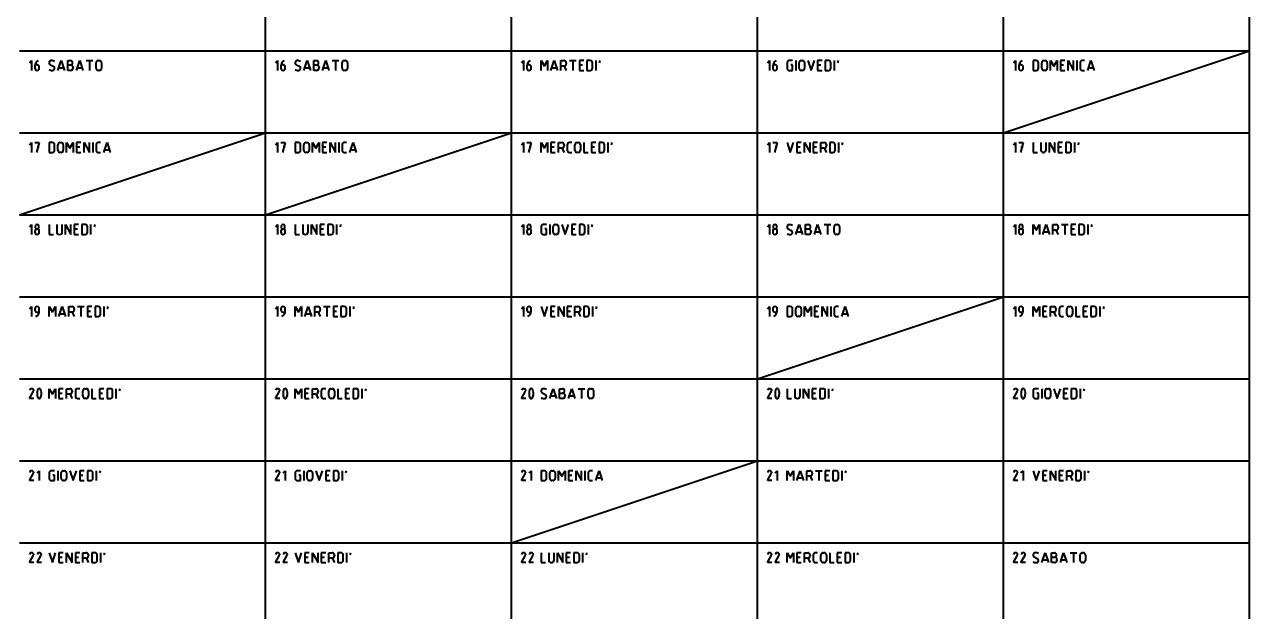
# Model space of a CAD drawing. Header units: millimetres. Extents: x 0 to 750, y -760 to 40.
# Drawn here: x 376.5 to 750, y -530.9 to -352 of the extents above; entities that cross this region are included whole.
import ezdxf

# ---------------------------------------------------------------- set-up
doc = ezdxf.new("R2010")
doc.units = ezdxf.units.MM
doc.layers.get('0').update_dxf_attribs({"lineweight": 40, "true_color": 0xffffff})

msp = doc.modelspace()

# ---------------------------------------------------------------- linework, layer by layer
for p, q in [((450, -360), (450, -335)), ((525, -360), (525, -335)), ((600, -360), (600, -335)), ((675, -360), (675, -335)), ((750, -360), (750, -335)), ((375, -360), (450, -360)), ((450, -360), (525, -360)), ((450, -385), (450, -360)), ((525, -360), (600, -360)), ((525, -385), (525, -360)), ((600, -360), (675, -360)), ((600, -385), (600, -360)), ((675, -385), (675, -360)), ((675, -385), (750, -360)), ((675, -360), (750, -360)), ((750, -385), (750, -360)), ((378, -363.67), (378.67, -363)), ((378.67, -363), (378.67, -366)), ((379.67, -364.73), (379.67, -365.33)), ((380.33, -364.33), (379.71, -364.33)), ((381, -365.33), (381, -365)), ((384.36, -364.26), (385.3, -364.74)), ((386.67, -366), (387.67, -363)), ((386.94, -365.17), (388.39, -365.17)), ((387.67, -363), (388.67, -366)), ((389.67, -366), (389.67, -363)), ((389.67, -363), (390.5, -363)), ((389.67, -364.33), (390.53, -364.33)), ((390.53, -366), (389.67, -366)), ((391.33, -365.13), (391.33, -365.2)), ((392.33, -366), (393.33, -363)), ((392.61, -365.17), (394.06, -365.17)), ((393.33, -363), (394.33, -366)), ((395.33, -363), (397.33, -363)), ((396.33, -363), (396.33, -366)), ((398.33, -365.33), (398.33, -363.67)), ((399, -363), (399.33, -363)), ((399.33, -366), (399, -366)), ((400, -363.67), (400, -365.33)), ((453, -363.67), (453.67, -363)), ((453.67, -363), (453.67, -366)), ((454.67, -364.73), (454.67, -365.33)), ((455.33, -364.33), (454.71, -364.33)), ((456, -365.33), (456, -365)), ((459.36, -364.26), (460.3, -364.74)), ((461.67, -366), (462.67, -363)), ((461.94, -365.17), (463.39, -365.17)), ((462.67, -363), (463.67, -366)), ((464.67, -366), (464.67, -363)), ((464.67, -363), (465.5, -363)), ((464.67, -364.33), (465.53, -364.33)), ((465.53, -366), (464.67, -366)), ((466.33, -365.13), (466.33, -365.2)), ((467.33, -366), (468.33, -363)), ((467.61, -365.17), (469.06, -365.17)), ((468.33, -363), (469.33, -366)), ((470.33, -363), (472.33, -363)), ((471.33, -363), (471.33, -366)), ((473.33, -365.33), (473.33, -363.67)), ((474, -363), (474.33, -363)), ((474.33, -366), (474, -366)), ((475, -363.67), (475, -365.33)), ((528, -363.67), (528.67, -363)), ((528.67, -363), (528.67, -366)), ((529.67, -364.73), (529.67, -365.33)), ((530.33, -364.33), (529.71, -364.33)), ((531, -365.33), (531, -365)), ((534, -366), (534, -363)), ((534, -363), (535, -364.67)), ((535, -364.67), (536, -363)), ((536, -363), (536, -366)), ((537, -366), (538, -363)), ((537.28, -365.17), (538.72, -365.17)), ((538, -363), (539, -366)), ((540, -366), (540, -363)), ((540, -363), (541, -363)), ((541, -364.67), (540, -364.67)), ((541, -364.67), (541.67, -366)), ((541.67, -363.67), (541.67, -364)), ((542.67, -363), (544.67, -363)), ((543.67, -363), (543.67, -366)), ((547, -363), (545.67, -363)), ((545.67, -363), (545.67, -366)), ((545.67, -364.33), (546.67, -364.33)), ((545.67, -366), (547, -366)), ((549, -363), (548, -363)), ((548, -363), (548, -366)), ((548, -366), (549, -366)), ((549.67, -365.33), (549.67, -363.67)), ((550.67, -363), (550.67, -366)), ((551.83, -363.67), (552, -363)), ((603, -363.67), (603.67, -363)), ((603.67, -363), (603.67, -366)), ((604.67, -364.73), (604.67, -365.33)), ((605.33, -364.33), (604.71, -364.33)), ((606, -365.33), (606, -365)), ((609, -363.67), (609, -365.33)), ((610.67, -363), (609.67, -363)), ((609.67, -366), (610.67, -366)), ((610.67, -364.33), (610.17, -364.33)), ((610.67, -366), (610.67, -364.33)), ((611.67, -363), (611.67, -366)), ((612.67, -365.33), (612.67, -363.67)), ((613.33, -363), (613.67, -363)), ((613.67, -366), (613.33, -366)), ((614.33, -363.67), (614.33, -365.33)), ((615.33, -363), (616.33, -366)), ((616.33, -366), (617.33, -363)), ((619.67, -363), (618.33, -363)), ((618.33, -363), (618.33, -366)), ((618.33, -364.33), (619.33, -364.33)), ((618.33, -366), (619.67, -366)), ((621.67, -363), (620.67, -363)), ((620.67, -363), (620.67, -366)), ((620.67, -366), (621.67, -366)), ((622.33, -365.33), (622.33, -363.67)), ((623.33, -363), (623.33, -366)), ((624.5, -363.67), (624.67, -363)), ((678, -363.67), (678.67, -363)), ((678.67, -363), (678.67, -366)), ((679.67, -364.73), (679.67, -365.33)), ((680.33, -364.33), (679.71, -364.33)), ((681, -365.33), (681, -365)), ((685, -363), (684, -363)), ((684, -363), (684, -366)), ((684, -366), (685, -366)), ((685.67, -365.33), (685.67, -363.67)), ((686.67, -365.33), (686.67, -363.67)), ((687.33, -363), (687.67, -363)), ((687.67, -366), (687.33, -366)), ((688.33, -363.67), (688.33, -365.33)), ((689.33, -366), (689.33, -363)), ((689.33, -363), (690.33, -364.67)), ((690.33, -364.67), (691.33, -363)), ((691.33, -363), (691.33, -366)), ((693.67, -363), (692.33, -363)), ((692.33, -363), (692.33, -366)), ((692.33, -364.33), (693.33, -364.33)), ((692.33, -366), (693.67, -366)), ((694.67, -366), (694.67, -363)), ((694.67, -363), (696.33, -366)), ((696.33, -366), (696.33, -363)), ((697.33, -363), (697.33, -366)), ((698.33, -363.67), (698.33, -365.33)), ((699.67, -363), (699, -363)), ((699, -366), (699.67, -366)), ((700.67, -366), (701.67, -363)), ((700.94, -365.17), (702.39, -365.17)), ((701.67, -363), (702.67, -366)), ((375, -385), (450, -385)), ((375, -410), (450, -385)), ((378, -388.67), (378.67, -388)), ((378.67, -388), (378.67, -391)), ((379.67, -388), (381, -388)), ((381, -388), (380.17, -391)), ((385, -388), (384, -388)), ((384, -388), (384, -391)), ((387.33, -388), (387.67, -388)), ((389.33, -391), (389.33, -388)), ((389.33, -388), (390.33, -389.67)), ((390.33, -389.67), (391.33, -388)), ((391.33, -388), (391.33, -391)), ((393.67, -388), (392.33, -388)), ((392.33, -388), (392.33, -391)), ((394.67, -391), (394.67, -388)), ((394.67, -388), (396.33, -391)), ((396.33, -391), (396.33, -388)), ((397.33, -388), (397.33, -391)), ((399.67, -388), (399, -388)), ((400.67, -391), (401.67, -388)), ((401.67, -388), (402.67, -391)), ((450, -385), (525, -385)), ((450, -410), (450, -385)), ((450, -410), (525, -385)), ((453, -388.67), (453.67, -388)), ((453.67, -388), (453.67, -391)), ((454.67, -388), (456, -388)), ((456, -388), (455.17, -391)), ((460, -388), (459, -388)), ((459, -388), (459, -391)), ((462.33, -388), (462.67, -388)), ((464.33, -391), (464.33, -388)), ((464.33, -388), (465.33, -389.67)), ((465.33, -389.67), (466.33, -388)), ((466.33, -388), (466.33, -391)), ((468.67, -388), (467.33, -388)), ((467.33, -388), (467.33, -391)), ((469.67, -391), (469.67, -388)), ((469.67, -388), (471.33, -391)), ((471.33, -391), (471.33, -388)), ((472.33, -388), (472.33, -391)), ((474.67, -388), (474, -388)), ((475.67, -391), (476.67, -388)), ((476.67, -388), (477.67, -391)), ((525, -385), (600, -385)), ((525, -410), (525, -385)), ((528, -388.67), (528.67, -388)), ((528.67, -388), (528.67, -391)), ((529.67, -388), (531, -388)), ((531, -388), (530.17, -391)), ((534, -391), (534, -388)), ((534, -388), (535, -389.67)), ((535, -389.67), (536, -388)), ((536, -388), (536, -391)), ((538.33, -388), (537, -388)), ((537, -388), (537, -391)), ((539.33, -391), (539.33, -388)), ((539.33, -388), (540.33, -388)), ((543.33, -388), (542.67, -388)), ((545, -388), (545.33, -388)), ((547, -388), (547, -391)), ((550.67, -388), (549.33, -388)), ((549.33, -388), (549.33, -391)), ((552.67, -388), (551.67, -388)), ((551.67, -388), (551.67, -391)), ((554.33, -388), (554.33, -391)), ((555.5, -388.67), (555.67, -388)), ((600, -385), (675, -385)), ((600, -410), (600, -385)), ((603, -388.67), (603.67, -388)), ((603.67, -388), (603.67, -391)), ((604.67, -388), (606, -388)), ((606, -388), (605.17, -391)), ((609, -388), (610, -391)), ((610, -391), (611, -388)), ((613.33, -388), (612, -388)), ((612, -388), (612, -391)), ((614.33, -391), (614.33, -388)), ((614.33, -388), (616, -391)), ((616, -391), (616, -388)), ((618.33, -388), (617, -388)), ((617, -388), (617, -391)), ((619.33, -391), (619.33, -388)), ((619.33, -388), (620.33, -388)), ((623, -388), (622, -388)), ((622, -388), (622, -391)), ((624.67, -388), (624.67, -391)), ((625.83, -388.67), (626, -388)), ((675, -410), (675, -385)), ((675, -385), (750, -385)), ((678, -388.67), (678.67, -388)), ((678.67, -388), (678.67, -391)), ((679.67, -388), (681, -388)), ((681, -388), (680.17, -391)), ((684, -388), (684, -391)), ((686.33, -388), (686.33, -390.17)), ((688, -390.17), (688, -388)), ((689, -391), (689, -388)), ((689, -388), (690.67, -391)), ((690.67, -391), (690.67, -388)), ((693, -388), (691.67, -388)), ((691.67, -388), (691.67, -391)), ((695, -388), (694, -388)), ((694, -388), (694, -391)), ((696.67, -388), (696.67, -391)), ((697.83, -388.67), (698, -388)), ((750, -410), (750, -385)), ((380.33, -389.33), (381, -389.33)), ((384, -391), (385, -391)), ((385.67, -390.33), (385.67, -388.67)), ((386.67, -390.33), (386.67, -388.67)), ((387.67, -391), (387.33, -391)), ((388.33, -388.67), (388.33, -390.33)), ((392.33, -389.33), (393.33, -389.33)), ((392.33, -391), (393.67, -391)), ((398.33, -388.67), (398.33, -390.33)), ((399, -391), (399.67, -391)), ((400.94, -390.17), (402.39, -390.17)), ((455.33, -389.33), (456, -389.33)), ((459, -391), (460, -391)), ((460.67, -390.33), (460.67, -388.67)), ((461.67, -390.33), (461.67, -388.67)), ((462.67, -391), (462.33, -391)), ((463.33, -388.67), (463.33, -390.33)), ((467.33, -389.33), (468.33, -389.33)), ((467.33, -391), (468.67, -391)), ((473.33, -388.67), (473.33, -390.33)), ((474, -391), (474.67, -391)), ((475.94, -390.17), (477.39, -390.17)), ((530.33, -389.33), (531, -389.33)), ((537, -389.33), (538, -389.33)), ((537, -391), (538.33, -391)), ((540.33, -389.67), (539.33, -389.67)), ((540.33, -389.67), (541, -391)), ((541, -388.67), (541, -389)), ((542, -388.67), (542, -390.33)), ((542.67, -391), (543.33, -391)), ((544.33, -390.33), (544.33, -388.67)), ((545.33, -391), (545, -391)), ((546, -388.67), (546, -390.33)), ((547, -391), (548.33, -391)), ((549.33, -389.33), (550.33, -389.33)), ((549.33, -391), (550.67, -391)), ((551.67, -391), (552.67, -391)), ((553.33, -390.33), (553.33, -388.67)), ((605.33, -389.33), (606, -389.33)), ((612, -389.33), (613, -389.33)), ((612, -391), (613.33, -391)), ((617, -389.33), (618, -389.33)), ((617, -391), (618.33, -391)), ((620.33, -389.67), (619.33, -389.67)), ((620.33, -389.67), (621, -391)), ((621, -388.67), (621, -389)), ((622, -391), (623, -391)), ((623.67, -390.33), (623.67, -388.67)), ((680.33, -389.33), (681, -389.33)), ((684, -391), (685.33, -391)), ((691.67, -389.33), (692.67, -389.33)), ((691.67, -391), (693, -391)), ((694, -391), (695, -391)), ((695.67, -390.33), (695.67, -388.67)), ((375, -410), (450, -410)), ((450, -410), (525, -410)), ((450, -435), (450, -410)), ((525, -410), (600, -410)), ((525, -435), (525, -410)), ((600, -435), (600, -410)), ((600, -410), (675, -410)), ((675, -435), (675, -410)), ((675, -410), (750, -410)), ((750, -435), (750, -410)), ((378, -413.67), (378.67, -413)), ((378.67, -413), (378.67, -416)), ((379.75, -413.58), (379.75, -413.75)), ((380.92, -413.75), (380.92, -413.58)), ((384, -413), (384, -416)), ((386.33, -413), (386.33, -415.17)), ((388, -415.17), (388, -413)), ((389, -416), (389, -413)), ((389, -413), (390.67, -416)), ((390.67, -416), (390.67, -413)), ((393, -413), (391.67, -413)), ((391.67, -413), (391.67, -416)), ((391.67, -414.33), (392.67, -414.33)), ((395, -413), (394, -413)), ((394, -413), (394, -416)), ((395.67, -415.33), (395.67, -413.67)), ((396.67, -413), (396.67, -416)), ((397.83, -413.67), (398, -413)), ((453, -413.67), (453.67, -413)), ((453.67, -413), (453.67, -416)), ((454.75, -413.58), (454.75, -413.75)), ((455.92, -413.75), (455.92, -413.58)), ((459, -413), (459, -416)), ((461.33, -413), (461.33, -415.17)), ((463, -415.17), (463, -413)), ((464, -416), (464, -413)), ((464, -413), (465.67, -416)), ((465.67, -416), (465.67, -413)), ((468, -413), (466.67, -413)), ((466.67, -413), (466.67, -416)), ((466.67, -414.33), (467.67, -414.33)), ((470, -413), (469, -413)), ((469, -413), (469, -416)), ((470.67, -415.33), (470.67, -413.67)), ((471.67, -413), (471.67, -416)), ((472.83, -413.67), (473, -413)), ((528, -413.67), (528.67, -413)), ((528.67, -413), (528.67, -416)), ((529.75, -413.58), (529.75, -413.75)), ((530.92, -413.75), (530.92, -413.58)), ((534, -413.67), (534, -415.33)), ((535.67, -413), (534.67, -413)), ((535.67, -414.33), (535.17, -414.33)), ((535.67, -416), (535.67, -414.33)), ((536.67, -413), (536.67, -416)), ((537.67, -415.33), (537.67, -413.67)), ((538.33, -413), (538.67, -413)), ((539.33, -413.67), (539.33, -415.33)), ((540.33, -413), (541.33, -416)), ((541.33, -416), (542.33, -413)), ((544.67, -413), (543.33, -413)), ((543.33, -413), (543.33, -416)), ((543.33, -414.33), (544.33, -414.33)), ((546.67, -413), (545.67, -413)), ((545.67, -413), (545.67, -416)), ((547.33, -415.33), (547.33, -413.67)), ((548.33, -413), (548.33, -416)), ((549.5, -413.67), (549.67, -413)), ((603, -413.67), (603.67, -413)), ((603.67, -413), (603.67, -416)), ((604.75, -413.58), (604.75, -413.75)), ((605.92, -413.75), (605.92, -413.58)), ((609.36, -414.26), (610.3, -414.74)), ((611.67, -416), (612.67, -413)), ((612.67, -413), (613.67, -416)), ((614.67, -416), (614.67, -413)), ((614.67, -413), (615.5, -413)), ((614.67, -414.33), (615.53, -414.33)), ((617.33, -416), (618.33, -413)), ((618.33, -413), (619.33, -416)), ((620.33, -413), (622.33, -413)), ((621.33, -413), (621.33, -416)), ((623.33, -415.33), (623.33, -413.67)), ((624, -413), (624.33, -413)), ((625, -413.67), (625, -415.33)), ((678, -413.67), (678.67, -413)), ((678.67, -413), (678.67, -416)), ((679.75, -413.58), (679.75, -413.75)), ((680.92, -413.75), (680.92, -413.58)), ((684, -416), (684, -413)), ((684, -413), (685, -414.67)), ((685, -414.67), (686, -413)), ((686, -413), (686, -416)), ((687, -416), (688, -413)), ((688, -413), (689, -416)), ((690, -416), (690, -413)), ((690, -413), (691, -413)), ((691.67, -413.67), (691.67, -414)), ((692.67, -413), (694.67, -413)), ((693.67, -413), (693.67, -416)), ((697, -413), (695.67, -413)), ((695.67, -413), (695.67, -416)), ((695.67, -414.33), (696.67, -414.33)), ((699, -413), (698, -413)), ((698, -413), (698, -416)), ((699.67, -415.33), (699.67, -413.67)), ((700.67, -413), (700.67, -416)), ((701.83, -413.67), (702, -413)), ((379.67, -415), (379.67, -415.33)), ((381, -415.33), (381, -415)), ((384, -416), (385.33, -416)), ((391.67, -416), (393, -416)), ((394, -416), (395, -416)), ((454.67, -415), (454.67, -415.33)), ((456, -415.33), (456, -415)), ((459, -416), (460.33, -416)), ((466.67, -416), (468, -416)), ((469, -416), (470, -416)), ((529.67, -415), (529.67, -415.33)), ((531, -415.33), (531, -415)), ((534.67, -416), (535.67, -416)), ((538.67, -416), (538.33, -416)), ((543.33, -416), (544.67, -416)), ((545.67, -416), (546.67, -416)), ((604.67, -415), (604.67, -415.33)), ((606, -415.33), (606, -415)), ((611.94, -415.17), (613.39, -415.17)), ((615.53, -416), (614.67, -416)), ((616.33, -415.13), (616.33, -415.2)), ((617.61, -415.17), (619.06, -415.17)), ((624.33, -416), (624, -416)), ((679.67, -415), (679.67, -415.33)), ((681, -415.33), (681, -415)), ((687.28, -415.17), (688.72, -415.17)), ((691, -414.67), (690, -414.67)), ((691, -414.67), (691.67, -416)), ((695.67, -416), (697, -416)), ((698, -416), (699, -416)), ((375, -435), (450, -435)), ((450, -435), (525, -435)), ((450, -460), (450, -435)), ((525, -435), (600, -435)), ((525, -460), (525, -435)), ((600, -460), (600, -435)), ((600, -460), (675, -435)), ((600, -435), (675, -435)), ((675, -460), (675, -435)), ((675, -435), (750, -435)), ((750, -460), (750, -435)), ((378, -438.67), (378.67, -438)), ((378.67, -438), (378.67, -441)), ((379.67, -438.67), (379.67, -439)), ((380.33, -439.67), (380.96, -439.67)), ((381, -439.27), (381, -438.67)), ((384, -441), (384, -438)), ((384, -438), (385, -439.67)), ((385, -439.67), (386, -438)), ((386, -438), (386, -441)), ((387, -441), (388, -438)), ((387.28, -440.17), (388.72, -440.17)), ((388, -438), (389, -441)), ((390, -441), (390, -438)), ((390, -438), (391, -438)), ((391, -439.67), (390, -439.67)), ((391, -439.67), (391.67, -441)), ((391.67, -438.67), (391.67, -439)), ((392.67, -438), (394.67, -438)), ((393.67, -438), (393.67, -441)), ((397, -438), (395.67, -438)), ((395.67, -438), (395.67, -441)), ((395.67, -439.33), (396.67, -439.33)), ((399, -438), (398, -438)), ((398, -438), (398, -441)), ((399.67, -440.33), (399.67, -438.67)), ((400.67, -438), (400.67, -441)), ((401.83, -438.67), (402, -438)), ((453, -438.67), (453.67, -438)), ((453.67, -438), (453.67, -441)), ((454.67, -438.67), (454.67, -439)), ((455.33, -439.67), (455.96, -439.67)), ((456, -439.27), (456, -438.67)), ((459, -441), (459, -438)), ((459, -438), (460, -439.67)), ((460, -439.67), (461, -438)), ((461, -438), (461, -441)), ((462, -441), (463, -438)), ((462.28, -440.17), (463.72, -440.17)), ((463, -438), (464, -441)), ((465, -441), (465, -438)), ((465, -438), (466, -438)), ((466, -439.67), (465, -439.67)), ((466, -439.67), (466.67, -441)), ((466.67, -438.67), (466.67, -439)), ((467.67, -438), (469.67, -438)), ((468.67, -438), (468.67, -441)), ((472, -438), (470.67, -438)), ((470.67, -438), (470.67, -441)), ((470.67, -439.33), (471.67, -439.33)), ((474, -438), (473, -438)), ((473, -438), (473, -441)), ((474.67, -440.33), (474.67, -438.67)), ((475.67, -438), (475.67, -441)), ((476.83, -438.67), (477, -438)), ((528, -438.67), (528.67, -438)), ((528.67, -438), (528.67, -441)), ((529.67, -438.67), (529.67, -439)), ((530.33, -439.67), (530.96, -439.67)), ((531, -439.27), (531, -438.67)), ((534, -438), (535, -441)), ((535, -441), (536, -438)), ((538.33, -438), (537, -438)), ((537, -438), (537, -441)), ((537, -439.33), (538, -439.33)), ((539.33, -441), (539.33, -438)), ((539.33, -438), (541, -441)), ((541, -441), (541, -438)), ((543.33, -438), (542, -438)), ((542, -438), (542, -441)), ((542, -439.33), (543, -439.33)), ((544.33, -441), (544.33, -438)), ((544.33, -438), (545.33, -438)), ((545.33, -439.67), (544.33, -439.67)), ((545.33, -439.67), (546, -441)), ((546, -438.67), (546, -439)), ((548, -438), (547, -438)), ((547, -438), (547, -441)), ((548.67, -440.33), (548.67, -438.67)), ((549.67, -438), (549.67, -441)), ((550.83, -438.67), (551, -438)), ((603, -438.67), (603.67, -438)), ((603.67, -438), (603.67, -441)), ((604.67, -438.67), (604.67, -439)), ((605.33, -439.67), (605.96, -439.67)), ((606, -439.27), (606, -438.67)), ((610, -438), (609, -438)), ((609, -438), (609, -441)), ((610.67, -440.33), (610.67, -438.67)), ((611.67, -440.33), (611.67, -438.67)), ((612.33, -438), (612.67, -438)), ((613.33, -438.67), (613.33, -440.33)), ((614.33, -441), (614.33, -438)), ((614.33, -438), (615.33, -439.67)), ((615.33, -439.67), (616.33, -438)), ((616.33, -438), (616.33, -441)), ((618.67, -438), (617.33, -438)), ((617.33, -438), (617.33, -441)), ((617.33, -439.33), (618.33, -439.33)), ((619.67, -441), (619.67, -438)), ((619.67, -438), (621.33, -441)), ((621.33, -441), (621.33, -438)), ((622.33, -438), (622.33, -441)), ((623.33, -438.67), (623.33, -440.33)), ((624.67, -438), (624, -438)), ((625.67, -441), (626.67, -438)), ((625.94, -440.17), (627.39, -440.17)), ((626.67, -438), (627.67, -441)), ((678, -438.67), (678.67, -438)), ((678.67, -438), (678.67, -441)), ((679.67, -438.67), (679.67, -439)), ((680.33, -439.67), (680.96, -439.67)), ((681, -439.27), (681, -438.67)), ((684, -441), (684, -438)), ((684, -438), (685, -439.67)), ((685, -439.67), (686, -438)), ((686, -438), (686, -441)), ((688.33, -438), (687, -438)), ((687, -438), (687, -441)), ((687, -439.33), (688, -439.33)), ((689.33, -441), (689.33, -438)), ((689.33, -438), (690.33, -438)), ((690.33, -439.67), (689.33, -439.67)), ((690.33, -439.67), (691, -441)), ((691, -438.67), (691, -439)), ((692, -438.67), (692, -440.33)), ((693.33, -438), (692.67, -438)), ((694.33, -440.33), (694.33, -438.67)), ((695, -438), (695.33, -438)), ((696, -438.67), (696, -440.33)), ((697, -438), (697, -441)), ((700.67, -438), (699.33, -438)), ((699.33, -438), (699.33, -441)), ((699.33, -439.33), (700.33, -439.33)), ((702.67, -438), (701.67, -438)), ((701.67, -438), (701.67, -441)), ((703.33, -440.33), (703.33, -438.67)), ((704.33, -438), (704.33, -441)), ((705.5, -438.67), (705.67, -438)), ((395.67, -441), (397, -441)), ((398, -441), (399, -441)), ((470.67, -441), (472, -441)), ((473, -441), (474, -441)), ((537, -441), (538.33, -441)), ((542, -441), (543.33, -441)), ((547, -441), (548, -441)), ((609, -441), (610, -441)), ((612.67, -441), (612.33, -441)), ((617.33, -441), (618.67, -441)), ((624, -441), (624.67, -441)), ((687, -441), (688.33, -441)), ((692.67, -441), (693.33, -441)), ((695.33, -441), (695, -441)), ((697, -441), (698.33, -441)), ((699.33, -441), (700.67, -441)), ((701.67, -441), (702.67, -441)), ((375, -460), (450, -460)), ((384, -466), (384, -463)), ((384, -463), (385, -464.67)), ((385, -464.67), (386, -463)), ((386, -463), (386, -466)), ((388.33, -463), (387, -463)), ((387, -463), (387, -466)), ((389.33, -466), (389.33, -463)), ((389.33, -463), (390.33, -463)), ((393.33, -463), (392.67, -463)), ((395, -463), (395.33, -463)), ((397, -463), (397, -466)), ((400.67, -463), (399.33, -463)), ((399.33, -463), (399.33, -466)), ((402.67, -463), (401.67, -463)), ((401.67, -463), (401.67, -466)), ((404.33, -463), (404.33, -466)), ((405.5, -463.67), (405.67, -463)), ((450, -460), (525, -460)), ((450, -485), (450, -460)), ((459, -466), (459, -463)), ((459, -463), (460, -464.67)), ((460, -464.67), (461, -463)), ((461, -463), (461, -466)), ((463.33, -463), (462, -463)), ((462, -463), (462, -466)), ((464.33, -466), (464.33, -463)), ((464.33, -463), (465.33, -463)), ((468.33, -463), (467.67, -463)), ((470, -463), (470.33, -463)), ((472, -463), (472, -466)), ((475.67, -463), (474.33, -463)), ((474.33, -463), (474.33, -466)), ((477.67, -463), (476.67, -463)), ((476.67, -463), (476.67, -466)), ((479.33, -463), (479.33, -466)), ((480.5, -463.67), (480.67, -463)), ((525, -485), (525, -460)), ((525, -460), (600, -460)), ((536.67, -466), (537.67, -463)), ((537.67, -463), (538.67, -466)), ((539.67, -466), (539.67, -463)), ((539.67, -463), (540.5, -463)), ((542.33, -466), (543.33, -463)), ((543.33, -463), (544.33, -466)), ((545.33, -463), (547.33, -463)), ((546.33, -463), (546.33, -466)), ((549, -463), (549.33, -463)), ((600, -485), (600, -460)), ((600, -460), (675, -460)), ((609, -463), (609, -466)), ((611.33, -463), (611.33, -465.17)), ((613, -465.17), (613, -463)), ((614, -466), (614, -463)), ((614, -463), (615.67, -466)), ((615.67, -466), (615.67, -463)), ((618, -463), (616.67, -463)), ((616.67, -463), (616.67, -466)), ((620, -463), (619, -463)), ((619, -463), (619, -466)), ((621.67, -463), (621.67, -466)), ((622.83, -463.67), (623, -463)), ((675, -485), (675, -460)), ((675, -460), (750, -460)), ((685.67, -463), (684.67, -463)), ((686.67, -463), (686.67, -466)), ((688.33, -463), (688.67, -463)), ((690.33, -463), (691.33, -466)), ((691.33, -466), (692.33, -463)), ((694.67, -463), (693.33, -463)), ((693.33, -463), (693.33, -466)), ((696.67, -463), (695.67, -463)), ((695.67, -463), (695.67, -466)), ((698.33, -463), (698.33, -466)), ((699.5, -463.67), (699.67, -463)), ((750, -485), (750, -460)), ((378, -466), (379.29, -463.78)), ((379.33, -466), (378, -466)), ((387, -464.33), (388, -464.33)), ((387, -466), (388.33, -466)), ((390.33, -464.67), (389.33, -464.67)), ((390.33, -464.67), (391, -466)), ((391, -463.67), (391, -464)), ((392, -463.67), (392, -465.33)), ((392.67, -466), (393.33, -466)), ((394.33, -465.33), (394.33, -463.67)), ((395.33, -466), (395, -466)), ((396, -463.67), (396, -465.33)), ((397, -466), (398.33, -466)), ((399.33, -464.33), (400.33, -464.33)), ((399.33, -466), (400.67, -466)), ((401.67, -466), (402.67, -466)), ((403.33, -465.33), (403.33, -463.67)), ((453, -466), (454.29, -463.78)), ((454.33, -466), (453, -466)), ((462, -464.33), (463, -464.33)), ((462, -466), (463.33, -466)), ((465.33, -464.67), (464.33, -464.67)), ((465.33, -464.67), (466, -466)), ((466, -463.67), (466, -464)), ((467, -463.67), (467, -465.33)), ((467.67, -466), (468.33, -466)), ((469.33, -465.33), (469.33, -463.67)), ((470.33, -466), (470, -466)), ((471, -463.67), (471, -465.33)), ((472, -466), (473.33, -466)), ((474.33, -464.33), (475.33, -464.33)), ((474.33, -466), (475.67, -466)), ((476.67, -466), (477.67, -466)), ((478.33, -465.33), (478.33, -463.67)), ((528, -466), (529.29, -463.78)), ((529.33, -466), (528, -466)), ((534.36, -464.26), (535.3, -464.74)), ((536.94, -465.17), (538.39, -465.17)), ((539.67, -464.33), (540.53, -464.33)), ((540.53, -466), (539.67, -466)), ((541.33, -465.13), (541.33, -465.2)), ((542.61, -465.17), (544.06, -465.17)), ((548.33, -465.33), (548.33, -463.67)), ((549.33, -466), (549, -466)), ((550, -463.67), (550, -465.33)), ((603, -466), (604.29, -463.78)), ((604.33, -466), (603, -466)), ((609, -466), (610.33, -466)), ((616.67, -464.33), (617.67, -464.33)), ((616.67, -466), (618, -466)), ((619, -466), (620, -466)), ((620.67, -465.33), (620.67, -463.67)), ((678, -466), (679.29, -463.78)), ((679.33, -466), (678, -466)), ((684, -463.67), (684, -465.33)), ((684.67, -466), (685.67, -466)), ((685.67, -464.33), (685.17, -464.33)), ((685.67, -466), (685.67, -464.33)), ((687.67, -465.33), (687.67, -463.67)), ((688.67, -466), (688.33, -466)), ((689.33, -463.67), (689.33, -465.33)), ((693.33, -464.33), (694.33, -464.33)), ((693.33, -466), (694.67, -466)), ((695.67, -466), (696.67, -466)), ((697.33, -465.33), (697.33, -463.67)), ((375, -485), (450, -485)), ((450, -485), (525, -485)), ((450, -510), (450, -485)), ((525, -510), (525, -485)), ((525, -510), (600, -485)), ((525, -485), (600, -485)), ((600, -510), (600, -485)), ((600, -485), (675, -485)), ((675, -510), (675, -485)), ((675, -485), (750, -485)), ((750, -510), (750, -485)), ((378, -491), (379.29, -488.78)), ((380.33, -488.67), (381, -488)), ((381, -488), (381, -491)), ((384, -488.67), (384, -490.33)), ((385.67, -488), (384.67, -488)), ((386.67, -488), (386.67, -491)), ((387.67, -490.33), (387.67, -488.67)), ((388.33, -488), (388.67, -488)), ((389.33, -488.67), (389.33, -490.33)), ((390.33, -488), (391.33, -491)), ((391.33, -491), (392.33, -488)), ((394.67, -488), (393.33, -488)), ((393.33, -488), (393.33, -491)), ((396.67, -488), (395.67, -488)), ((395.67, -488), (395.67, -491)), ((397.33, -490.33), (397.33, -488.67)), ((398.33, -488), (398.33, -491)), ((399.5, -488.67), (399.67, -488)), ((453, -491), (454.29, -488.78)), ((455.33, -488.67), (456, -488)), ((456, -488), (456, -491)), ((459, -488.67), (459, -490.33)), ((460.67, -488), (459.67, -488)), ((461.67, -488), (461.67, -491)), ((462.67, -490.33), (462.67, -488.67)), ((463.33, -488), (463.67, -488)), ((464.33, -488.67), (464.33, -490.33)), ((465.33, -488), (466.33, -491)), ((466.33, -491), (467.33, -488)), ((469.67, -488), (468.33, -488)), ((468.33, -488), (468.33, -491)), ((471.67, -488), (470.67, -488)), ((470.67, -488), (470.67, -491)), ((472.33, -490.33), (472.33, -488.67)), ((473.33, -488), (473.33, -491)), ((474.5, -488.67), (474.67, -488)), ((528, -491), (529.29, -488.78)), ((530.33, -488.67), (531, -488)), ((531, -488), (531, -491)), ((535, -488), (534, -488)), ((534, -488), (534, -491)), ((535.67, -490.33), (535.67, -488.67)), ((536.67, -490.33), (536.67, -488.67)), ((537.33, -488), (537.67, -488)), ((538.33, -488.67), (538.33, -490.33)), ((539.33, -491), (539.33, -488)), ((539.33, -488), (540.33, -489.67)), ((540.33, -489.67), (541.33, -488)), ((541.33, -488), (541.33, -491)), ((543.67, -488), (542.33, -488)), ((542.33, -488), (542.33, -491)), ((544.67, -491), (544.67, -488)), ((544.67, -488), (546.33, -491)), ((546.33, -491), (546.33, -488)), ((547.33, -488), (547.33, -491)), ((548.33, -488.67), (548.33, -490.33)), ((549.67, -488), (549, -488)), ((550.67, -491), (551.67, -488)), ((551.67, -488), (552.67, -491)), ((603, -491), (604.29, -488.78)), ((605.33, -488.67), (606, -488)), ((606, -488), (606, -491)), ((609, -491), (609, -488)), ((609, -488), (610, -489.67)), ((610, -489.67), (611, -488)), ((611, -488), (611, -491)), ((612, -491), (613, -488)), ((613, -488), (614, -491)), ((615, -491), (615, -488)), ((615, -488), (616, -488)), ((616.67, -488.67), (616.67, -489)), ((617.67, -488), (619.67, -488)), ((618.67, -488), (618.67, -491)), ((622, -488), (620.67, -488)), ((620.67, -488), (620.67, -491)), ((624, -488), (623, -488)), ((623, -488), (623, -491)), ((624.67, -490.33), (624.67, -488.67)), ((625.67, -488), (625.67, -491)), ((626.83, -488.67), (627, -488)), ((678, -491), (679.29, -488.78)), ((680.33, -488.67), (681, -488)), ((681, -488), (681, -491)), ((684, -488), (685, -491)), ((685, -491), (686, -488)), ((688.33, -488), (687, -488)), ((687, -488), (687, -491)), ((689.33, -491), (689.33, -488)), ((689.33, -488), (691, -491)), ((691, -491), (691, -488)), ((693.33, -488), (692, -488)), ((692, -488), (692, -491)), ((694.33, -491), (694.33, -488)), ((694.33, -488), (695.33, -488)), ((696, -488.67), (696, -489)), ((698, -488), (697, -488)), ((697, -488), (697, -491)), ((698.67, -490.33), (698.67, -488.67)), ((699.67, -488), (699.67, -491)), ((700.83, -488.67), (701, -488)), ((379.33, -491), (378, -491)), ((384.67, -491), (385.67, -491)), ((385.67, -489.33), (385.17, -489.33)), ((385.67, -491), (385.67, -489.33)), ((388.67, -491), (388.33, -491)), ((393.33, -489.33), (394.33, -489.33)), ((393.33, -491), (394.67, -491)), ((395.67, -491), (396.67, -491)), ((454.33, -491), (453, -491)), ((459.67, -491), (460.67, -491)), ((460.67, -489.33), (460.17, -489.33)), ((460.67, -491), (460.67, -489.33)), ((463.67, -491), (463.33, -491)), ((468.33, -489.33), (469.33, -489.33)), ((468.33, -491), (469.67, -491)), ((470.67, -491), (471.67, -491)), ((529.33, -491), (528, -491)), ((534, -491), (535, -491)), ((537.67, -491), (537.33, -491)), ((542.33, -489.33), (543.33, -489.33)), ((542.33, -491), (543.67, -491)), ((549, -491), (549.67, -491)), ((550.94, -490.17), (552.39, -490.17)), ((604.33, -491), (603, -491)), ((612.28, -490.17), (613.72, -490.17)), ((616, -489.67), (615, -489.67)), ((616, -489.67), (616.67, -491)), ((620.67, -489.33), (621.67, -489.33)), ((620.67, -491), (622, -491)), ((623, -491), (624, -491)), ((679.33, -491), (678, -491)), ((687, -489.33), (688, -489.33)), ((687, -491), (688.33, -491)), ((692, -489.33), (693, -489.33)), ((692, -491), (693.33, -491)), ((695.33, -489.67), (694.33, -489.67)), ((695.33, -489.67), (696, -491)), ((697, -491), (698, -491)), ((375, -510), (450, -510)), ((450, -510), (525, -510)), ((450, -535), (450, -510)), ((525, -535), (525, -510)), ((525, -510), (600, -510)), ((600, -535), (600, -510)), ((600, -510), (675, -510)), ((675, -535), (675, -510)), ((675, -510), (750, -510)), ((750, -535), (750, -510)), ((378, -516), (379.29, -513.78)), ((380.33, -516), (381.62, -513.78)), ((384, -513), (385, -516)), ((385, -516), (386, -513)), ((388.33, -513), (387, -513)), ((387, -513), (387, -516)), ((387, -514.33), (388, -514.33)), ((389.33, -516), (389.33, -513)), ((389.33, -513), (391, -516)), ((391, -516), (391, -513)), ((393.33, -513), (392, -513)), ((392, -513), (392, -516)), ((392, -514.33), (393, -514.33)), ((394.33, -516), (394.33, -513)), ((394.33, -513), (395.33, -513)), ((395.33, -514.67), (394.33, -514.67)), ((395.33, -514.67), (396, -516)), ((396, -513.67), (396, -514)), ((398, -513), (397, -513)), ((397, -513), (397, -516)), ((398.67, -515.33), (398.67, -513.67)), ((399.67, -513), (399.67, -516)), ((400.83, -513.67), (401, -513)), ((453, -516), (454.29, -513.78)), ((455.33, -516), (456.62, -513.78)), ((459, -513), (460, -516)), ((460, -516), (461, -513)), ((463.33, -513), (462, -513)), ((462, -513), (462, -516)), ((462, -514.33), (463, -514.33)), ((464.33, -516), (464.33, -513)), ((464.33, -513), (466, -516)), ((466, -516), (466, -513)), ((468.33, -513), (467, -513)), ((467, -513), (467, -516)), ((467, -514.33), (468, -514.33)), ((469.33, -516), (469.33, -513)), ((469.33, -513), (470.33, -513)), ((470.33, -514.67), (469.33, -514.67)), ((470.33, -514.67), (471, -516)), ((471, -513.67), (471, -514)), ((473, -513), (472, -513)), ((472, -513), (472, -516)), ((473.67, -515.33), (473.67, -513.67)), ((474.67, -513), (474.67, -516)), ((475.83, -513.67), (476, -513)), ((528, -516), (529.29, -513.78)), ((530.33, -516), (531.62, -513.78)), ((534, -513), (534, -516)), ((536.33, -513), (536.33, -515.17)), ((538, -515.17), (538, -513)), ((539, -516), (539, -513)), ((539, -513), (540.67, -516)), ((540.67, -516), (540.67, -513)), ((543, -513), (541.67, -513)), ((541.67, -513), (541.67, -516)), ((541.67, -514.33), (542.67, -514.33)), ((545, -513), (544, -513)), ((544, -513), (544, -516)), ((545.67, -515.33), (545.67, -513.67)), ((546.67, -513), (546.67, -516)), ((547.83, -513.67), (548, -513)), ((603, -516), (604.29, -513.78)), ((605.33, -516), (606.62, -513.78)), ((609, -516), (609, -513)), ((609, -513), (610, -514.67)), ((610, -514.67), (611, -513)), ((611, -513), (611, -516)), ((613.33, -513), (612, -513)), ((612, -513), (612, -516)), ((612, -514.33), (613, -514.33)), ((614.33, -516), (614.33, -513)), ((614.33, -513), (615.33, -513)), ((615.33, -514.67), (614.33, -514.67)), ((615.33, -514.67), (616, -516)), ((616, -513.67), (616, -514)), ((617, -513.67), (617, -515.33)), ((618.33, -513), (617.67, -513)), ((619.33, -515.33), (619.33, -513.67)), ((620, -513), (620.33, -513)), ((621, -513.67), (621, -515.33)), ((622, -513), (622, -516)), ((625.67, -513), (624.33, -513)), ((624.33, -513), (624.33, -516)), ((624.33, -514.33), (625.33, -514.33)), ((627.67, -513), (626.67, -513)), ((626.67, -513), (626.67, -516)), ((628.33, -515.33), (628.33, -513.67)), ((629.33, -513), (629.33, -516)), ((630.5, -513.67), (630.67, -513)), ((678, -516), (679.29, -513.78)), ((680.33, -516), (681.62, -513.78)), ((684.36, -514.26), (685.3, -514.74)), ((686.67, -516), (687.67, -513)), ((686.94, -515.17), (688.39, -515.17)), ((687.67, -513), (688.67, -516)), ((689.67, -516), (689.67, -513)), ((689.67, -513), (690.5, -513)), ((689.67, -514.33), (690.53, -514.33)), ((691.33, -515.13), (691.33, -515.2)), ((692.33, -516), (693.33, -513)), ((692.61, -515.17), (694.06, -515.17)), ((693.33, -513), (694.33, -516)), ((695.33, -513), (697.33, -513)), ((696.33, -513), (696.33, -516)), ((698.33, -515.33), (698.33, -513.67)), ((699, -513), (699.33, -513)), ((700, -513.67), (700, -515.33)), ((379.33, -516), (378, -516)), ((381.67, -516), (380.33, -516)), ((387, -516), (388.33, -516)), ((392, -516), (393.33, -516)), ((397, -516), (398, -516)), ((454.33, -516), (453, -516)), ((456.67, -516), (455.33, -516)), ((462, -516), (463.33, -516)), ((467, -516), (468.33, -516)), ((472, -516), (473, -516)), ((529.33, -516), (528, -516)), ((531.67, -516), (530.33, -516)), ((534, -516), (535.33, -516)), ((541.67, -516), (543, -516)), ((544, -516), (545, -516)), ((604.33, -516), (603, -516)), ((606.67, -516), (605.33, -516)), ((612, -516), (613.33, -516)), ((617.67, -516), (618.33, -516)), ((620.33, -516), (620, -516)), ((622, -516), (623.33, -516)), ((624.33, -516), (625.67, -516)), ((626.67, -516), (627.67, -516)), ((679.33, -516), (678, -516)), ((681.67, -516), (680.33, -516)), ((690.53, -516), (689.67, -516)), ((699.33, -516), (699, -516))]:
    msp.add_line(p, q)
for centre, radius, start, end in [((381.67, -364.73), 2, 120, 180), ((380.33, -365.33), 0.667, 180, 0), ((380.33, -365), 0.667, 0, 90), ((384.67, -363.67), 0.667, 90, 243), ((385, -363.79), 2.21, 243.1, 270), ((384.67, -365.21), 2.21, 63.07, 90), ((385, -365.33), 0.667, 270, 62.98), ((390.5, -363.67), 0.667, 270, 90), ((390.53, -365.13), 0.8, 0, 90), ((390.53, -365.2), 0.8, 270, 0), ((399, -363.67), 0.667, 90, 180), ((399, -365.33), 0.667, 180, 270), ((399.33, -363.67), 0.667, 0, 90), ((399.33, -365.33), 0.667, 270, 0), ((456.67, -364.73), 2, 120, 180), ((455.33, -365.33), 0.667, 180, 0), ((455.33, -365), 0.667, 0, 90), ((459.67, -363.67), 0.667, 90, 243), ((460, -363.79), 2.21, 243.1, 270), ((459.67, -365.21), 2.21, 63.07, 90), ((460, -365.33), 0.667, 270, 62.98), ((465.5, -363.67), 0.667, 270, 90), ((465.53, -365.13), 0.8, 0, 90), ((465.53, -365.2), 0.8, 270, 0), ((474, -363.67), 0.667, 90, 180), ((474, -365.33), 0.667, 180, 270), ((474.33, -363.67), 0.667, 0, 90), ((474.33, -365.33), 0.667, 270, 0), ((531.67, -364.73), 2, 120, 180), ((530.33, -365.33), 0.667, 180, 0), ((530.33, -365), 0.667, 0, 90), ((541, -363.67), 0.667, 0, 90), ((541, -364), 0.667, 270, 0), ((549, -363.67), 0.667, 0, 90), ((549, -365.33), 0.667, 270, 0), ((606.67, -364.73), 2, 120, 180), ((605.33, -365.33), 0.667, 180, 0), ((605.33, -365), 0.667, 0, 90), ((609.67, -363.67), 0.667, 90, 180), ((609.67, -365.33), 0.667, 180, 270), ((613.33, -363.67), 0.667, 90, 180), ((613.33, -365.33), 0.667, 180, 270), ((613.67, -363.67), 0.667, 0, 90), ((613.67, -365.33), 0.667, 270, 0), ((621.67, -363.67), 0.667, 0, 90), ((621.67, -365.33), 0.667, 270, 0), ((681.67, -364.73), 2, 120, 180), ((680.33, -365.33), 0.667, 180, 0), ((680.33, -365), 0.667, 0, 90), ((685, -363.67), 0.667, 0, 90), ((685, -365.33), 0.667, 270, 0), ((687.33, -363.67), 0.667, 90, 180), ((687.33, -365.33), 0.667, 180, 270), ((687.67, -363.67), 0.667, 0, 90), ((687.67, -365.33), 0.667, 270, 0), ((699, -363.67), 0.667, 90, 180), ((699, -365.33), 0.667, 180, 270), ((385, -388.67), 0.667, 0, 90), ((387.33, -388.67), 0.667, 90, 180), ((387.67, -388.67), 0.667, 0, 90), ((399, -388.67), 0.667, 90, 180), ((460, -388.67), 0.667, 0, 90), ((462.33, -388.67), 0.667, 90, 180), ((462.67, -388.67), 0.667, 0, 90), ((474, -388.67), 0.667, 90, 180), ((540.33, -388.67), 0.667, 0, 90), ((542.67, -388.67), 0.667, 90, 180), ((545, -388.67), 0.667, 90, 180), ((545.33, -388.67), 0.667, 0, 90), ((552.67, -388.67), 0.667, 0, 90), ((620.33, -388.67), 0.667, 0, 90), ((623, -388.67), 0.667, 0, 90), ((695, -388.67), 0.667, 0, 90), ((385, -390.33), 0.667, 270, 0), ((387.33, -390.33), 0.667, 180, 270), ((387.67, -390.33), 0.667, 270, 0), ((399, -390.33), 0.667, 180, 270), ((460, -390.33), 0.667, 270, 0), ((462.33, -390.33), 0.667, 180, 270), ((462.67, -390.33), 0.667, 270, 0), ((474, -390.33), 0.667, 180, 270), ((540.33, -389), 0.667, 270, 0), ((542.67, -390.33), 0.667, 180, 270), ((545, -390.33), 0.667, 180, 270), ((545.33, -390.33), 0.667, 270, 0), ((552.67, -390.33), 0.667, 270, 0), ((620.33, -389), 0.667, 270, 0), ((623, -390.33), 0.667, 270, 0), ((687.17, -390.17), 0.833, 180, 0), ((695, -390.33), 0.667, 270, 0), ((380.33, -415), 0.667, 0, 180), ((380.33, -413.58), 0.583, 0, 180), ((380.33, -413.75), 0.583, 180, 0), ((395, -413.67), 0.667, 0, 90), ((455.33, -415), 0.667, 0, 180), ((455.33, -413.58), 0.583, 0, 180), ((455.33, -413.75), 0.583, 180, 0), ((470, -413.67), 0.667, 0, 90), ((530.33, -415), 0.667, 0, 180), ((530.33, -413.58), 0.583, 0, 180), ((530.33, -413.75), 0.583, 180, 0), ((534.67, -413.67), 0.667, 90, 180), ((538.33, -413.67), 0.667, 90, 180), ((538.67, -413.67), 0.667, 0, 90), ((546.67, -413.67), 0.667, 0, 90), ((605.33, -415), 0.667, 0, 180), ((605.33, -413.58), 0.583, 0, 180), ((605.33, -413.75), 0.583, 180, 0), ((609.67, -413.67), 0.667, 90, 243), ((609.67, -415.21), 2.21, 63.07, 90), ((615.5, -413.67), 0.667, 270, 90), ((615.53, -415.13), 0.8, 0, 90), ((624, -413.67), 0.667, 90, 180), ((624.33, -413.67), 0.667, 0, 90), ((680.33, -415), 0.667, 0, 180), ((680.33, -413.58), 0.583, 0, 180), ((680.33, -413.75), 0.583, 180, 0), ((691, -413.67), 0.667, 0, 90), ((691, -414), 0.667, 270, 0), ((699, -413.67), 0.667, 0, 90), ((380.33, -415.33), 0.667, 180, 0), ((387.17, -415.17), 0.833, 180, 0), ((395, -415.33), 0.667, 270, 0), ((455.33, -415.33), 0.667, 180, 0), ((462.17, -415.17), 0.833, 180, 0), ((470, -415.33), 0.667, 270, 0), ((530.33, -415.33), 0.667, 180, 0), ((534.67, -415.33), 0.667, 180, 270), ((538.33, -415.33), 0.667, 180, 270), ((538.67, -415.33), 0.667, 270, 0), ((546.67, -415.33), 0.667, 270, 0), ((605.33, -415.33), 0.667, 180, 0), ((610, -413.79), 2.21, 243.1, 270), ((610, -415.33), 0.667, 270, 62.98), ((615.53, -415.2), 0.8, 270, 0), ((624, -415.33), 0.667, 180, 270), ((624.33, -415.33), 0.667, 270, 0), ((680.33, -415.33), 0.667, 180, 0), ((699, -415.33), 0.667, 270, 0), ((380.33, -438.67), 0.667, 0, 180), ((380.33, -439), 0.667, 180, 270), ((379, -439.27), 2, 300, 0), ((391, -438.67), 0.667, 0, 90), ((391, -439), 0.667, 270, 0), ((399, -438.67), 0.667, 0, 90), ((399, -440.33), 0.667, 270, 0), ((455.33, -438.67), 0.667, 0, 180), ((455.33, -439), 0.667, 180, 270), ((454, -439.27), 2, 300, 0), ((466, -438.67), 0.667, 0, 90), ((466, -439), 0.667, 270, 0), ((474, -438.67), 0.667, 0, 90), ((474, -440.33), 0.667, 270, 0), ((530.33, -438.67), 0.667, 0, 180), ((530.33, -439), 0.667, 180, 270), ((529, -439.27), 2, 300, 0), ((545.33, -438.67), 0.667, 0, 90), ((545.33, -439), 0.667, 270, 0), ((548, -438.67), 0.667, 0, 90), ((548, -440.33), 0.667, 270, 0), ((605.33, -438.67), 0.667, 0, 180), ((605.33, -439), 0.667, 180, 270), ((604, -439.27), 2, 300, 0), ((610, -438.67), 0.667, 0, 90), ((610, -440.33), 0.667, 270, 0), ((612.33, -438.67), 0.667, 90, 180), ((612.33, -440.33), 0.667, 180, 270), ((612.67, -438.67), 0.667, 0, 90), ((612.67, -440.33), 0.667, 270, 0), ((624, -438.67), 0.667, 90, 180), ((624, -440.33), 0.667, 180, 270), ((680.33, -438.67), 0.667, 0, 180), ((680.33, -439), 0.667, 180, 270), ((679, -439.27), 2, 300, 0), ((690.33, -438.67), 0.667, 0, 90), ((690.33, -439), 0.667, 270, 0), ((692.67, -438.67), 0.667, 90, 180), ((692.67, -440.33), 0.667, 180, 270), ((695, -438.67), 0.667, 90, 180), ((695, -440.33), 0.667, 180, 270), ((695.33, -438.67), 0.667, 0, 90), ((695.33, -440.33), 0.667, 270, 0), ((702.67, -438.67), 0.667, 0, 90), ((702.67, -440.33), 0.667, 270, 0), ((378.67, -463.67), 0.667, 14.48, 165.5), ((381, -463.36), 0.363, 32.76, 147.2), ((390.33, -463.67), 0.667, 0, 90), ((392.67, -463.67), 0.667, 90, 180), ((395, -463.67), 0.667, 90, 180), ((395.33, -463.67), 0.667, 0, 90), ((402.67, -463.67), 0.667, 0, 90), ((453.67, -463.67), 0.667, 14.48, 165.5), ((456, -463.36), 0.363, 32.76, 147.2), ((465.33, -463.67), 0.667, 0, 90), ((467.67, -463.67), 0.667, 90, 180), ((470, -463.67), 0.667, 90, 180), ((470.33, -463.67), 0.667, 0, 90), ((477.67, -463.67), 0.667, 0, 90), ((528.67, -463.67), 0.667, 14.48, 165.5), ((531, -463.36), 0.363, 32.76, 147.2), ((534.67, -463.67), 0.667, 90, 243), ((534.67, -465.21), 2.21, 63.07, 90), ((540.5, -463.67), 0.667, 270, 90), ((549, -463.67), 0.667, 90, 180), ((549.33, -463.67), 0.667, 0, 90), ((603.67, -463.67), 0.667, 14.48, 165.5), ((606, -463.36), 0.363, 32.76, 147.2), ((620, -463.67), 0.667, 0, 90), ((678.67, -463.67), 0.667, 14.48, 165.5), ((681, -463.36), 0.363, 32.76, 147.2), ((684.67, -463.67), 0.667, 90, 180), ((688.33, -463.67), 0.667, 90, 180), ((688.67, -463.67), 0.667, 0, 90), ((696.67, -463.67), 0.667, 0, 90), ((379, -463.62), 0.333, 329.8, 20.53), ((383.47, -464.49), 3.13, 167.9, 180.2), ((383.47, -464.51), 3.13, 179.8, 192.1), ((381.98, -464.13), 1.6, 143.2, 169.5), ((381.98, -464.87), 1.6, 190.5, 216.8), ((381, -465.64), 0.363, 212.8, 327.2), ((380.02, -464.87), 1.6, 323.2, 349.5), ((380.02, -464.13), 1.6, 10.51, 36.77), ((378.53, -464.49), 3.13, 359.8, 12.09), ((378.53, -464.51), 3.13, 347.9, 0.1885), ((390.33, -464), 0.667, 270, 0), ((392.67, -465.33), 0.667, 180, 270), ((395, -465.33), 0.667, 180, 270), ((395.33, -465.33), 0.667, 270, 0), ((402.67, -465.33), 0.667, 270, 0), ((454, -463.62), 0.333, 329.8, 20.53), ((458.47, -464.49), 3.13, 167.9, 180.2), ((458.47, -464.51), 3.13, 179.8, 192.1), ((456.98, -464.13), 1.6, 143.2, 169.5), ((456.98, -464.87), 1.6, 190.5, 216.8), ((456, -465.64), 0.363, 212.8, 327.2), ((455.02, -464.87), 1.6, 323.2, 349.5), ((455.02, -464.13), 1.6, 10.51, 36.77), ((453.53, -464.49), 3.13, 359.8, 12.09), ((453.53, -464.51), 3.13, 347.9, 0.1885), ((465.33, -464), 0.667, 270, 0), ((467.67, -465.33), 0.667, 180, 270), ((470, -465.33), 0.667, 180, 270), ((470.33, -465.33), 0.667, 270, 0), ((477.67, -465.33), 0.667, 270, 0), ((529, -463.62), 0.333, 329.8, 20.53), ((533.47, -464.49), 3.14, 167.9, 180.2), ((533.47, -464.51), 3.14, 179.8, 192.1), ((531.98, -464.13), 1.6, 143.2, 169.5), ((531.98, -464.87), 1.6, 190.5, 216.8), ((531, -465.64), 0.363, 212.8, 327.2), ((530.02, -464.87), 1.6, 323.2, 349.5), ((530.02, -464.13), 1.6, 10.51, 36.77), ((528.53, -464.49), 3.14, 359.8, 12.09), ((528.53, -464.51), 3.13, 347.9, 0.1885), ((535, -463.79), 2.21, 243.1, 270), ((535, -465.33), 0.667, 270, 62.98), ((540.53, -465.13), 0.8, 0, 90), ((540.53, -465.2), 0.8, 270, 0), ((549, -465.33), 0.667, 180, 270), ((549.33, -465.33), 0.667, 270, 0), ((604, -463.62), 0.333, 329.8, 20.53), ((608.47, -464.49), 3.14, 167.9, 180.2), ((608.47, -464.51), 3.14, 179.8, 192.1), ((606.98, -464.13), 1.6, 143.2, 169.5), ((606.98, -464.87), 1.6, 190.5, 216.8), ((606, -465.64), 0.363, 212.8, 327.2), ((605.02, -464.87), 1.6, 323.2, 349.5), ((605.02, -464.13), 1.6, 10.51, 36.77), ((603.53, -464.49), 3.14, 359.8, 12.09), ((603.53, -464.51), 3.13, 347.9, 0.1885), ((612.17, -465.17), 0.833, 180, 0), ((620, -465.33), 0.667, 270, 0), ((679, -463.62), 0.333, 329.8, 20.53), ((683.47, -464.49), 3.14, 167.9, 180.2), ((683.47, -464.51), 3.14, 179.8, 192.1), ((681.98, -464.13), 1.6, 143.2, 169.5), ((681.98, -464.87), 1.6, 190.5, 216.8), ((681, -465.64), 0.363, 212.8, 327.2), ((680.02, -464.87), 1.6, 323.2, 349.5), ((680.02, -464.13), 1.6, 10.51, 36.77), ((678.53, -464.49), 3.14, 359.8, 12.09), ((678.53, -464.51), 3.13, 347.9, 0.1885), ((684.67, -465.33), 0.667, 180, 270), ((688.33, -465.33), 0.667, 180, 270), ((688.67, -465.33), 0.667, 270, 0), ((696.67, -465.33), 0.667, 270, 0), ((378.67, -488.67), 0.667, 14.48, 165.5), ((379, -488.62), 0.333, 329.8, 20.53), ((384.67, -488.67), 0.667, 90, 180), ((388.33, -488.67), 0.667, 90, 180), ((388.67, -488.67), 0.667, 0, 90), ((396.67, -488.67), 0.667, 0, 90), ((453.67, -488.67), 0.667, 14.48, 165.5), ((454, -488.62), 0.333, 329.8, 20.53), ((459.67, -488.67), 0.667, 90, 180), ((463.33, -488.67), 0.667, 90, 180), ((463.67, -488.67), 0.667, 0, 90), ((471.67, -488.67), 0.667, 0, 90), ((528.67, -488.67), 0.667, 14.48, 165.5), ((529, -488.62), 0.333, 329.8, 20.53), ((535, -488.67), 0.667, 0, 90), ((537.33, -488.67), 0.667, 90, 180), ((537.67, -488.67), 0.667, 0, 90), ((549, -488.67), 0.667, 90, 180), ((603.67, -488.67), 0.667, 14.48, 165.5), ((604, -488.62), 0.333, 329.8, 20.53), ((616, -488.67), 0.667, 0, 90), ((616, -489), 0.667, 270, 0), ((624, -488.67), 0.667, 0, 90), ((678.67, -488.67), 0.667, 14.48, 165.5), ((679, -488.62), 0.333, 329.8, 20.53), ((695.33, -488.67), 0.667, 0, 90), ((695.33, -489), 0.667, 270, 0), ((698, -488.67), 0.667, 0, 90), ((384.67, -490.33), 0.667, 180, 270), ((388.33, -490.33), 0.667, 180, 270), ((388.67, -490.33), 0.667, 270, 0), ((396.67, -490.33), 0.667, 270, 0), ((459.67, -490.33), 0.667, 180, 270), ((463.33, -490.33), 0.667, 180, 270), ((463.67, -490.33), 0.667, 270, 0), ((471.67, -490.33), 0.667, 270, 0), ((535, -490.33), 0.667, 270, 0), ((537.33, -490.33), 0.667, 180, 270), ((537.67, -490.33), 0.667, 270, 0), ((549, -490.33), 0.667, 180, 270), ((624, -490.33), 0.667, 270, 0), ((698, -490.33), 0.667, 270, 0), ((378.67, -513.67), 0.667, 14.48, 165.5), ((379, -513.62), 0.333, 329.8, 20.53), ((381, -513.67), 0.667, 14.48, 165.5), ((381.33, -513.62), 0.333, 329.8, 20.53), ((395.33, -513.67), 0.667, 0, 90), ((395.33, -514), 0.667, 270, 0), ((398, -513.67), 0.667, 0, 90), ((398, -515.33), 0.667, 270, 0), ((453.67, -513.67), 0.667, 14.48, 165.5), ((454, -513.62), 0.333, 329.8, 20.53), ((456, -513.67), 0.667, 14.48, 165.5), ((456.33, -513.62), 0.333, 329.8, 20.53), ((470.33, -513.67), 0.667, 0, 90), ((470.33, -514), 0.667, 270, 0), ((473, -513.67), 0.667, 0, 90), ((473, -515.33), 0.667, 270, 0), ((528.67, -513.67), 0.667, 14.48, 165.5), ((529, -513.62), 0.333, 329.8, 20.53), ((531, -513.67), 0.667, 14.48, 165.5), ((531.33, -513.62), 0.333, 329.8, 20.53), ((537.17, -515.17), 0.833, 180, 0), ((545, -513.67), 0.667, 0, 90), ((545, -515.33), 0.667, 270, 0), ((603.67, -513.67), 0.667, 14.48, 165.5), ((604, -513.62), 0.333, 329.8, 20.53), ((606, -513.67), 0.667, 14.48, 165.5), ((606.33, -513.62), 0.333, 329.8, 20.53), ((615.33, -513.67), 0.667, 0, 90), ((615.33, -514), 0.667, 270, 0), ((617.67, -513.67), 0.667, 90, 180), ((617.67, -515.33), 0.667, 180, 270), ((620, -513.67), 0.667, 90, 180), ((620, -515.33), 0.667, 180, 270), ((620.33, -513.67), 0.667, 0, 90), ((620.33, -515.33), 0.667, 270, 0), ((627.67, -513.67), 0.667, 0, 90), ((627.67, -515.33), 0.667, 270, 0), ((678.67, -513.67), 0.667, 14.48, 165.5), ((679, -513.62), 0.333, 329.8, 20.53), ((681, -513.67), 0.667, 14.48, 165.5), ((681.33, -513.62), 0.333, 329.8, 20.53), ((684.67, -513.67), 0.667, 90, 243), ((684.67, -515.21), 2.21, 63.07, 90), ((685, -515.33), 0.667, 270, 62.98), ((690.5, -513.67), 0.667, 270, 90), ((690.53, -515.13), 0.8, 0, 90), ((690.53, -515.2), 0.8, 270, 0), ((699, -513.67), 0.667, 90, 180), ((699, -515.33), 0.667, 180, 270), ((699.33, -513.67), 0.667, 0, 90), ((699.33, -515.33), 0.667, 270, 0), ((685, -513.79), 2.21, 243.1, 270)]:
    msp.add_arc(centre, radius, start, end)

doc.saveas('drawing.dxf')
